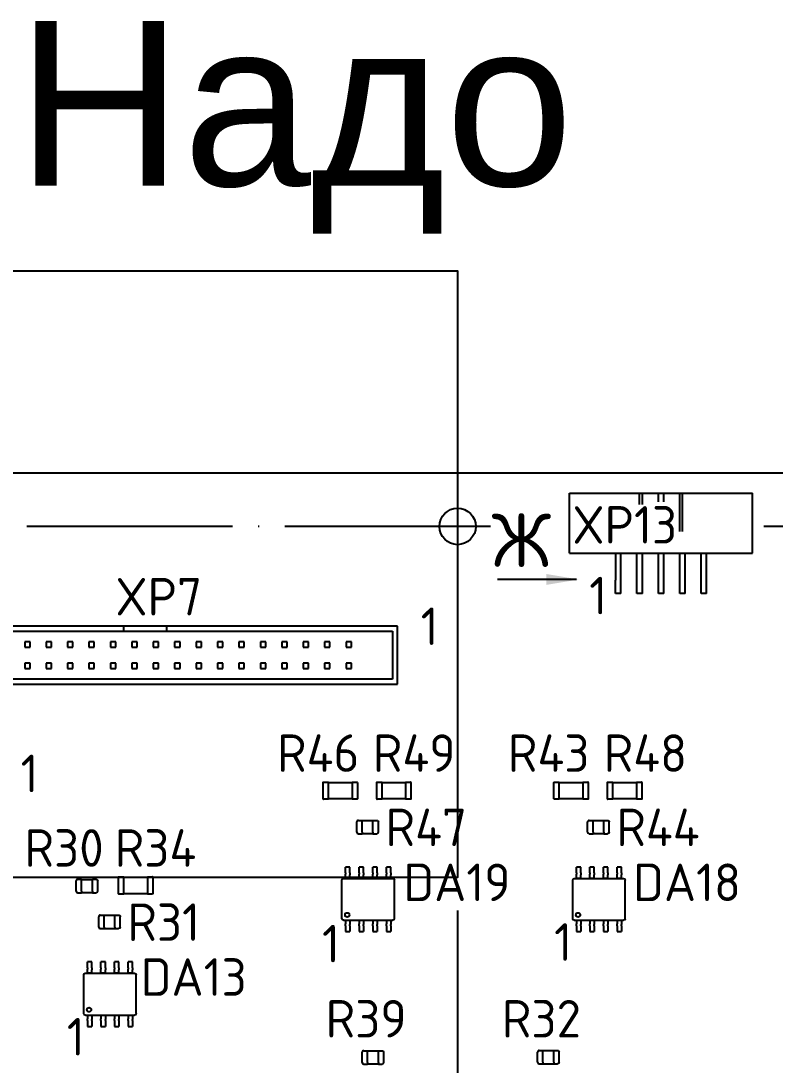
# Model space of a CAD drawing. Extents: x -34 to 51106, y -14166 to 1700.
# Drawn here: x 1553.2 to 1623.7, y 150.5 to 247.9 of the extents above; entities that cross this region are included whole.
import ezdxf

# ---------------------------------------------------------------- set-up
doc = ezdxf.new("R2010")
doc.units = 0
doc.linetypes.add('ACAD_ISO04W100', pattern=[30, 24, -3, 0, -3])
doc.layers.get('0').update_dxf_attribs({"linetype": 'CONTINUOUS'})
for name, color, linetype in [('ВИДЫ', 30, 'CONTINUOUS'), ('РАЗМЕРЫ', 2, 'CONTINUOUS'), ('ТЕКСТ', 4, 'CONTINUOUS')]:
    doc.layers.add(name, color=color, linetype=linetype)
doc.styles.add('ARIALC', font='arial.ttf')
doc.styles.add('GOST_TYPE_B', font='GOST_B.TTF', dxfattribs={"height": 3.5})

msp = doc.modelspace()

# ---------------------------------------------------------------- linework, layer by layer
at = {"linetype": 'CONTINUOUS'}
for p, q in [((1454.0128, 205.7206), (1734.0128, 205.7206)), ((1604.4628, 203.8406), (1611.0128, 203.8406)), ((1604.4628, 198.2406), (1604.4628, 203.8406)), ((1611.0128, 203.8406), (1611.2628, 203.8406)), ((1611.0128, 202.7701), (1611.0128, 203.8406)), ((1611.2628, 202.7701), (1611.2628, 203.8406)), ((1611.2628, 203.8406), (1612.7628, 203.8406)), ((1612.7628, 203.8406), (1613.2628, 203.8406)), ((1612.7628, 203.0149), (1612.7628, 203.8406)), ((1613.2628, 203.0149), (1613.2628, 203.8406)), ((1613.2628, 203.8406), (1614.7628, 203.8406)), ((1614.7628, 203.8406), (1615.0129, 203.8406)), ((1614.7628, 200.2406), (1614.7628, 203.8406)), ((1615.0129, 203.8406), (1621.5628, 203.8406)), ((1615.0129, 200.2406), (1615.0129, 203.8406)), ((1621.5628, 198.2406), (1621.5628, 203.8406)), ((1604.4628, 198.2406), (1621.5628, 198.2406)), ((1608.7628, 198.2406), (1608.7628, 195.7206)), ((1609.2628, 195.7206), (1609.2628, 198.2406)), ((1610.7628, 195.7206), (1610.7628, 198.2406)), ((1611.2628, 195.7206), (1611.2628, 198.2406)), ((1612.7628, 195.7206), (1612.7628, 198.2406)), ((1613.2628, 195.7206), (1613.2628, 198.2406)), ((1614.7628, 195.7206), (1614.7628, 198.2406)), ((1615.2628, 195.7206), (1615.2628, 198.2406)), ((1616.7628, 195.7206), (1616.7628, 198.2406)), ((1617.2628, 195.7206), (1617.2628, 198.2406)), ((1608.7628, 194.4706), (1608.7628, 195.7206)), ((1609.2628, 194.4706), (1609.2628, 195.7206)), ((1610.7628, 194.4706), (1610.7628, 195.7206)), ((1611.2628, 194.4706), (1611.2628, 195.7206)), ((1612.7628, 194.4706), (1612.7628, 195.7206)), ((1613.2628, 194.4706), (1613.2628, 195.7206)), ((1614.7628, 194.4706), (1614.7628, 195.7206)), ((1615.2628, 194.4706), (1615.2628, 195.7206)), ((1616.7628, 194.4706), (1616.7628, 195.7206)), ((1617.2628, 194.4706), (1617.2628, 195.7206)), ((1609.2628, 194.4706), (1608.7628, 194.4706)), ((1611.2628, 194.4706), (1610.7628, 194.4706)), ((1613.2628, 194.4706), (1612.7628, 194.4706)), ((1615.2628, 194.4706), (1614.7628, 194.4706)), ((1617.2628, 194.4706), (1616.7628, 194.4706)), ((1562.8504, 191.4059), (1541.3004, 191.4059)), ((1566.8504, 191.4059), (1562.8504, 191.4059)), ((1562.8504, 190.9559), (1562.8504, 191.4059)), ((1588.4004, 191.4059), (1566.8504, 191.4059)), ((1566.8504, 191.4059), (1566.8504, 190.9559)), ((1588.4004, 186.0059), (1588.4004, 191.4059)), ((1541.7504, 190.9559), (1562.8504, 190.9559)), ((1562.8504, 190.9559), (1566.8504, 190.9559)), ((1566.8504, 190.9559), (1587.9504, 190.9559)), ((1587.9504, 190.9559), (1587.9504, 186.4559)), ((1553.6004, 189.9559), (1553.6004, 189.4559)), ((1554.1004, 189.9559), (1553.6004, 189.9559)), ((1553.6004, 189.4559), (1554.1004, 189.4559)), ((1554.1004, 189.4559), (1554.1004, 189.9559)), ((1555.6004, 189.9559), (1555.6004, 189.4559)), ((1556.1004, 189.9559), (1555.6004, 189.9559)), ((1555.6004, 189.4559), (1556.1004, 189.4559)), ((1556.1004, 189.4559), (1556.1004, 189.9559)), ((1557.6004, 189.9559), (1557.6004, 189.4559)), ((1558.1004, 189.9559), (1557.6004, 189.9559)), ((1557.6004, 189.4559), (1558.1004, 189.4559)), ((1558.1004, 189.4559), (1558.1004, 189.9559)), ((1559.6004, 189.9559), (1559.6004, 189.4559)), ((1560.1004, 189.9559), (1559.6004, 189.9559)), ((1559.6004, 189.4559), (1560.1004, 189.4559)), ((1560.1004, 189.4559), (1560.1004, 189.9559)), ((1561.6004, 189.9559), (1561.6004, 189.4559)), ((1562.1004, 189.9559), (1561.6004, 189.9559)), ((1561.6004, 189.4559), (1562.1004, 189.4559)), ((1562.1004, 189.4559), (1562.1004, 189.9559)), ((1563.6004, 189.9559), (1563.6004, 189.4559)), ((1564.1004, 189.9559), (1563.6004, 189.9559)), ((1563.6004, 189.4559), (1564.1004, 189.4559)), ((1564.1004, 189.4559), (1564.1004, 189.9559)), ((1565.6004, 189.9559), (1565.6004, 189.4559)), ((1566.1004, 189.9559), (1565.6004, 189.9559)), ((1565.6004, 189.4559), (1566.1004, 189.4559)), ((1566.1004, 189.4559), (1566.1004, 189.9559)), ((1567.6004, 189.9559), (1567.6004, 189.4559)), ((1568.1004, 189.9559), (1567.6004, 189.9559)), ((1567.6004, 189.4559), (1568.1004, 189.4559)), ((1568.1004, 189.4559), (1568.1004, 189.9559)), ((1569.6004, 189.9559), (1569.6004, 189.4559)), ((1570.1004, 189.9559), (1569.6004, 189.9559)), ((1569.6004, 189.4559), (1570.1004, 189.4559)), ((1570.1004, 189.4559), (1570.1004, 189.9559)), ((1571.6004, 189.9559), (1571.6004, 189.4559)), ((1572.1004, 189.9559), (1571.6004, 189.9559)), ((1571.6004, 189.4559), (1572.1004, 189.4559)), ((1572.1004, 189.4559), (1572.1004, 189.9559)), ((1573.6004, 189.9559), (1573.6004, 189.4559)), ((1574.1004, 189.9559), (1573.6004, 189.9559)), ((1573.6004, 189.4559), (1574.1004, 189.4559)), ((1574.1004, 189.4559), (1574.1004, 189.9559)), ((1575.6004, 189.9559), (1575.6004, 189.4559)), ((1576.1004, 189.9559), (1575.6004, 189.9559)), ((1575.6004, 189.4559), (1576.1004, 189.4559)), ((1576.1004, 189.4559), (1576.1004, 189.9559)), ((1577.6004, 189.9559), (1577.6004, 189.4559)), ((1578.1004, 189.9559), (1577.6004, 189.9559)), ((1577.6004, 189.4559), (1578.1004, 189.4559)), ((1578.1004, 189.4559), (1578.1004, 189.9559)), ((1579.6004, 189.9559), (1579.6004, 189.4559)), ((1580.1004, 189.9559), (1579.6004, 189.9559)), ((1579.6004, 189.4559), (1580.1004, 189.4559)), ((1580.1004, 189.4559), (1580.1004, 189.9559)), ((1581.6004, 189.9559), (1581.6004, 189.4559)), ((1582.1004, 189.9559), (1581.6004, 189.9559)), ((1581.6004, 189.4559), (1582.1004, 189.4559)), ((1582.1004, 189.4559), (1582.1004, 189.9559)), ((1583.6004, 189.9559), (1583.6004, 189.4559)), ((1584.1004, 189.9559), (1583.6004, 189.9559)), ((1583.6004, 189.4559), (1584.1004, 189.4559)), ((1584.1004, 189.4559), (1584.1004, 189.9559)), ((1553.6004, 187.9559), (1553.6004, 187.4559)), ((1554.1004, 187.9559), (1553.6004, 187.9559)), ((1553.6004, 187.4559), (1554.1004, 187.4559)), ((1554.1004, 187.4559), (1554.1004, 187.9559)), ((1555.6004, 187.9559), (1555.6004, 187.4559)), ((1556.1004, 187.9559), (1555.6004, 187.9559)), ((1555.6004, 187.4559), (1556.1004, 187.4559)), ((1556.1004, 187.4559), (1556.1004, 187.9559)), ((1557.6004, 187.9559), (1557.6004, 187.4559)), ((1558.1004, 187.9559), (1557.6004, 187.9559)), ((1557.6004, 187.4559), (1558.1004, 187.4559)), ((1558.1004, 187.4559), (1558.1004, 187.9559)), ((1559.6004, 187.9559), (1559.6004, 187.4559)), ((1560.1004, 187.9559), (1559.6004, 187.9559)), ((1559.6004, 187.4559), (1560.1004, 187.4559)), ((1560.1004, 187.4559), (1560.1004, 187.9559)), ((1561.6004, 187.9559), (1561.6004, 187.4559)), ((1562.1004, 187.9559), (1561.6004, 187.9559)), ((1561.6004, 187.4559), (1562.1004, 187.4559)), ((1562.1004, 187.4559), (1562.1004, 187.9559)), ((1563.6004, 187.9559), (1563.6004, 187.4559)), ((1564.1004, 187.9559), (1563.6004, 187.9559)), ((1563.6004, 187.4559), (1564.1004, 187.4559)), ((1564.1004, 187.4559), (1564.1004, 187.9559)), ((1565.6004, 187.9559), (1565.6004, 187.4559)), ((1566.1004, 187.9559), (1565.6004, 187.9559)), ((1565.6004, 187.4559), (1566.1004, 187.4559)), ((1566.1004, 187.4559), (1566.1004, 187.9559)), ((1567.6004, 187.9559), (1567.6004, 187.4559)), ((1568.1004, 187.9559), (1567.6004, 187.9559)), ((1567.6004, 187.4559), (1568.1004, 187.4559)), ((1568.1004, 187.4559), (1568.1004, 187.9559)), ((1569.6004, 187.9559), (1569.6004, 187.4559)), ((1570.1004, 187.9559), (1569.6004, 187.9559)), ((1569.6004, 187.4559), (1570.1004, 187.4559)), ((1570.1004, 187.4559), (1570.1004, 187.9559)), ((1571.6004, 187.9559), (1571.6004, 187.4559)), ((1572.1004, 187.9559), (1571.6004, 187.9559)), ((1571.6004, 187.4559), (1572.1004, 187.4559)), ((1572.1004, 187.4559), (1572.1004, 187.9559)), ((1573.6004, 187.9559), (1573.6004, 187.4559)), ((1574.1004, 187.9559), (1573.6004, 187.9559)), ((1573.6004, 187.4559), (1574.1004, 187.4559)), ((1574.1004, 187.4559), (1574.1004, 187.9559)), ((1575.6004, 187.9559), (1575.6004, 187.4559)), ((1576.1004, 187.9559), (1575.6004, 187.9559)), ((1575.6004, 187.4559), (1576.1004, 187.4559)), ((1576.1004, 187.4559), (1576.1004, 187.9559)), ((1577.6004, 187.9559), (1577.6004, 187.4559)), ((1578.1004, 187.9559), (1577.6004, 187.9559)), ((1577.6004, 187.4559), (1578.1004, 187.4559)), ((1578.1004, 187.4559), (1578.1004, 187.9559)), ((1579.6004, 187.9559), (1579.6004, 187.4559)), ((1580.1004, 187.9559), (1579.6004, 187.9559)), ((1579.6004, 187.4559), (1580.1004, 187.4559)), ((1580.1004, 187.4559), (1580.1004, 187.9559)), ((1581.6004, 187.9559), (1581.6004, 187.4559)), ((1582.1004, 187.9559), (1581.6004, 187.9559)), ((1581.6004, 187.4559), (1582.1004, 187.4559)), ((1582.1004, 187.4559), (1582.1004, 187.9559)), ((1583.6004, 187.9559), (1583.6004, 187.4559)), ((1584.1004, 187.9559), (1583.6004, 187.9559)), ((1583.6004, 187.4559), (1584.1004, 187.4559)), ((1584.1004, 187.4559), (1584.1004, 187.9559)), ((1587.9504, 186.4559), (1541.7504, 186.4559)), ((1541.3004, 186.0059), (1588.4004, 186.0059)), ((1581.4628, 175.3006), (1581.4628, 176.8406)), ((1581.4928, 176.8706), (1581.9628, 176.8706)), ((1581.9628, 176.8406), (1581.9628, 176.8706)), ((1581.9628, 176.8406), (1584.1628, 176.8406)), ((1581.9628, 175.3006), (1581.9628, 176.8406)), ((1584.1628, 176.8706), (1584.6328, 176.8706)), ((1584.1628, 176.8706), (1584.1628, 176.8406)), ((1584.1628, 176.8406), (1584.1628, 175.3006)), ((1584.6628, 176.8406), (1584.6628, 175.3006)), ((1586.4628, 175.3006), (1586.4628, 176.8406)), ((1586.4928, 176.8706), (1586.9628, 176.8706)), ((1586.9628, 176.8406), (1586.9628, 176.8706)), ((1586.9628, 176.8406), (1589.1628, 176.8406)), ((1586.9628, 175.3006), (1586.9628, 176.8406)), ((1589.1628, 176.8706), (1589.6328, 176.8706)), ((1589.1628, 176.8706), (1589.1628, 176.8406)), ((1589.1628, 176.8406), (1589.1628, 175.3006)), ((1589.6628, 176.8406), (1589.6628, 175.3006)), ((1603.0128, 175.3006), (1603.0128, 176.8406)), ((1603.0428, 176.8706), (1603.5128, 176.8706)), ((1603.5128, 176.8406), (1603.5128, 176.8706)), ((1603.5128, 176.8406), (1605.7128, 176.8406)), ((1603.5128, 175.3006), (1603.5128, 176.8406)), ((1605.7128, 176.8706), (1606.1828, 176.8706)), ((1605.7128, 176.8706), (1605.7128, 176.8406)), ((1605.7128, 176.8406), (1605.7128, 175.3006)), ((1606.2128, 176.8406), (1606.2128, 175.3006)), ((1608.0128, 175.3006), (1608.0128, 176.8406)), ((1608.0428, 176.8706), (1608.5128, 176.8706)), ((1608.5128, 176.8406), (1608.5128, 176.8706)), ((1608.5128, 176.8406), (1610.7128, 176.8406)), ((1608.5128, 175.3006), (1608.5128, 176.8406)), ((1610.7128, 176.8706), (1611.1828, 176.8706)), ((1610.7128, 176.8706), (1610.7128, 176.8406)), ((1610.7128, 176.8406), (1610.7128, 175.3006)), ((1611.2128, 176.8406), (1611.2128, 175.3006)), ((1581.9628, 175.2706), (1581.4928, 175.2706)), ((1584.1628, 175.3006), (1581.9628, 175.3006)), ((1581.9628, 175.2706), (1581.9628, 175.3006)), ((1584.1628, 175.3006), (1584.1628, 175.2706)), ((1584.6328, 175.2706), (1584.1628, 175.2706)), ((1586.9628, 175.2706), (1586.4928, 175.2706)), ((1589.1628, 175.3006), (1586.9628, 175.3006)), ((1586.9628, 175.2706), (1586.9628, 175.3006)), ((1589.1628, 175.3006), (1589.1628, 175.2706)), ((1589.6328, 175.2706), (1589.1628, 175.2706)), ((1603.5128, 175.2706), (1603.0428, 175.2706)), ((1605.7128, 175.3006), (1603.5128, 175.3006)), ((1603.5128, 175.2706), (1603.5128, 175.3006)), ((1605.7128, 175.3006), (1605.7128, 175.2706)), ((1606.1828, 175.2706), (1605.7128, 175.2706)), ((1608.5128, 175.2706), (1608.0428, 175.2706)), ((1610.7128, 175.3006), (1608.5128, 175.3006)), ((1608.5128, 175.2706), (1608.5128, 175.3006)), ((1610.7128, 175.3006), (1610.7128, 175.2706)), ((1611.1828, 175.2706), (1610.7128, 175.2706)), ((1584.6078, 172.1926), (1584.6078, 173.1486)), ((1584.7548, 173.2956), (1585.1078, 173.2956)), ((1585.1078, 173.1486), (1585.1078, 173.2956)), ((1585.1078, 173.2831), (1586.1178, 173.2831)), ((1585.1078, 172.1926), (1585.1078, 173.1486)), ((1586.1178, 173.2956), (1586.4708, 173.2956)), ((1586.1178, 173.1486), (1586.1178, 173.2956)), ((1586.1178, 172.1926), (1586.1178, 173.1486)), ((1586.6178, 172.1926), (1586.6178, 173.1486)), ((1606.1578, 172.1926), (1606.1578, 173.1486)), ((1606.3048, 173.2956), (1606.6578, 173.2956)), ((1606.6578, 173.1486), (1606.6578, 173.2956)), ((1606.6578, 173.2831), (1607.6678, 173.2831)), ((1606.6578, 172.1926), (1606.6578, 173.1486)), ((1607.6678, 173.2956), (1608.0208, 173.2956)), ((1607.6678, 173.1486), (1607.6678, 173.2956)), ((1607.6678, 172.1926), (1607.6678, 173.1486)), ((1608.1678, 172.1926), (1608.1678, 173.1486)), ((1584.7548, 172.0456), (1585.1078, 172.0456)), ((1585.1078, 172.1926), (1585.1078, 172.0456)), ((1585.1078, 172.0581), (1586.1178, 172.0581)), ((1586.1178, 172.1926), (1586.1178, 172.0456)), ((1586.1178, 172.0456), (1586.4708, 172.0456)), ((1606.3048, 172.0456), (1606.6578, 172.0456)), ((1606.6578, 172.1926), (1606.6578, 172.0456)), ((1606.6578, 172.0581), (1607.6678, 172.0581)), ((1607.6678, 172.1926), (1607.6678, 172.0456)), ((1607.6678, 172.0456), (1608.0208, 172.0456)), ((1583.5546, 168.386), (1583.5546, 168.932)), ((1583.961, 168.932), (1583.5546, 168.932)), ((1583.961, 168.386), (1583.961, 168.932)), ((1584.8246, 168.386), (1584.8246, 168.932)), ((1585.231, 168.932), (1584.8246, 168.932)), ((1585.231, 168.386), (1585.231, 168.932)), ((1586.0946, 168.386), (1586.0946, 168.932)), ((1586.501, 168.932), (1586.0946, 168.932)), ((1586.501, 168.386), (1586.501, 168.932)), ((1587.3646, 168.386), (1587.3646, 168.932)), ((1587.771, 168.932), (1587.3646, 168.932)), ((1587.771, 168.386), (1587.771, 168.932)), ((1605.1046, 168.386), (1605.1046, 168.932)), ((1605.511, 168.932), (1605.1046, 168.932)), ((1605.511, 168.386), (1605.511, 168.932)), ((1606.3746, 168.386), (1606.3746, 168.932)), ((1606.781, 168.932), (1606.3746, 168.932)), ((1606.781, 168.386), (1606.781, 168.932)), ((1607.6446, 168.386), (1607.6446, 168.932)), ((1608.051, 168.932), (1607.6446, 168.932)), ((1608.051, 168.386), (1608.051, 168.932)), ((1608.9146, 168.386), (1608.9146, 168.932)), ((1609.321, 168.932), (1608.9146, 168.932)), ((1609.321, 168.386), (1609.321, 168.932)), ((1558.4078, 166.6876), (1558.4078, 167.6436)), ((1558.5548, 167.7906), (1558.9078, 167.7906)), ((1558.9078, 167.6436), (1558.9078, 167.7906)), ((1558.9078, 167.7781), (1559.9178, 167.7781)), ((1558.9078, 166.6876), (1558.9078, 167.6436)), ((1559.9178, 167.7906), (1560.2708, 167.7906)), ((1559.9178, 167.6436), (1559.9178, 167.7906)), ((1559.9178, 166.6876), (1559.9178, 167.6436)), ((1560.4178, 166.6876), (1560.4178, 167.6436)), ((1562.3628, 166.4481), (1562.3628, 167.9881)), ((1562.3928, 168.0181), (1562.8628, 168.0181)), ((1562.8628, 167.9881), (1562.8628, 168.0181)), ((1562.8628, 167.9881), (1565.0628, 167.9881)), ((1562.8628, 166.4481), (1562.8628, 167.9881)), ((1565.0628, 168.0181), (1565.5328, 168.0181)), ((1565.0628, 168.0181), (1565.0628, 167.9881)), ((1565.0628, 167.9881), (1565.0628, 166.4481)), ((1565.5628, 167.9881), (1565.5628, 166.4481)), ((1583.2117, 167.724), (1583.2117, 167.7263)), ((1583.2117, 164.1172), (1583.2117, 167.724)), ((1583.3618, 167.8764), (1583.3641, 167.8764)), ((1583.3641, 167.8764), (1587.9615, 167.8764)), ((1583.5546, 168.386), (1583.5546, 168.2698)), ((1583.5546, 168.2019), (1583.5546, 168.2698)), ((1583.5546, 167.8767), (1583.5546, 168.2019)), ((1583.5546, 167.8764), (1583.5546, 167.8767)), ((1583.961, 167.8764), (1583.5546, 167.8764)), ((1583.961, 168.386), (1583.961, 168.2698)), ((1583.961, 168.2698), (1583.961, 168.2019)), ((1583.961, 167.8767), (1583.961, 168.2019)), ((1583.961, 167.8764), (1583.961, 167.8767)), ((1584.8246, 168.386), (1584.8246, 168.2698)), ((1584.8246, 168.2019), (1584.8246, 168.2698)), ((1584.8246, 167.8767), (1584.8246, 168.2019)), ((1584.8246, 167.8764), (1584.8246, 167.8767)), ((1585.231, 167.8764), (1584.8246, 167.8764)), ((1585.231, 168.386), (1585.231, 168.2698)), ((1585.231, 168.2698), (1585.231, 168.2019)), ((1585.231, 167.8767), (1585.231, 168.2019)), ((1585.231, 167.8764), (1585.231, 167.8767)), ((1586.0946, 168.386), (1586.0946, 168.2698)), ((1586.0946, 168.2019), (1586.0946, 168.2698)), ((1586.0946, 167.8767), (1586.0946, 168.2019)), ((1586.0946, 167.8764), (1586.0946, 167.8767)), ((1586.501, 167.8764), (1586.0946, 167.8764)), ((1586.501, 168.386), (1586.501, 168.2698)), ((1586.501, 168.2698), (1586.501, 168.2019)), ((1586.501, 167.8767), (1586.501, 168.2019)), ((1586.501, 167.8764), (1586.501, 167.8767)), ((1587.3646, 168.386), (1587.3646, 168.2698)), ((1587.3646, 168.2019), (1587.3646, 168.2698)), ((1587.3646, 167.8767), (1587.3646, 168.2019)), ((1587.3646, 167.8764), (1587.3646, 167.8767)), ((1587.771, 167.8764), (1587.3646, 167.8764)), ((1587.771, 168.386), (1587.771, 168.2698)), ((1587.771, 168.2698), (1587.771, 168.2019)), ((1587.771, 167.8767), (1587.771, 168.2019)), ((1587.771, 167.8764), (1587.771, 167.8767)), ((1587.9615, 167.8764), (1587.9638, 167.8764)), ((1588.1139, 167.7263), (1588.1139, 167.724)), ((1588.1139, 164.1172), (1588.1139, 167.724)), ((1604.7617, 167.724), (1604.7617, 167.7263)), ((1604.7617, 164.1172), (1604.7617, 167.724)), ((1604.9118, 167.8764), (1604.9141, 167.8764)), ((1604.9141, 167.8764), (1609.5115, 167.8764)), ((1605.1046, 168.386), (1605.1046, 168.2698)), ((1605.1046, 168.2019), (1605.1046, 168.2698)), ((1605.1046, 167.8767), (1605.1046, 168.2019)), ((1605.1046, 167.8764), (1605.1046, 167.8767)), ((1605.511, 167.8764), (1605.1046, 167.8764)), ((1605.511, 168.386), (1605.511, 168.2698)), ((1605.511, 168.2698), (1605.511, 168.2019)), ((1605.511, 167.8767), (1605.511, 168.2019)), ((1605.511, 167.8764), (1605.511, 167.8767)), ((1606.3746, 168.386), (1606.3746, 168.2698)), ((1606.3746, 168.2019), (1606.3746, 168.2698)), ((1606.3746, 167.8767), (1606.3746, 168.2019)), ((1606.3746, 167.8764), (1606.3746, 167.8767)), ((1606.781, 167.8764), (1606.3746, 167.8764)), ((1606.781, 168.386), (1606.781, 168.2698)), ((1606.781, 168.2698), (1606.781, 168.2019)), ((1606.781, 167.8767), (1606.781, 168.2019)), ((1606.781, 167.8764), (1606.781, 167.8767)), ((1607.6446, 168.386), (1607.6446, 168.2698)), ((1607.6446, 168.2019), (1607.6446, 168.2698)), ((1607.6446, 167.8767), (1607.6446, 168.2019)), ((1607.6446, 167.8764), (1607.6446, 167.8767)), ((1608.051, 167.8764), (1607.6446, 167.8764)), ((1608.051, 168.386), (1608.051, 168.2698)), ((1608.051, 168.2698), (1608.051, 168.2019)), ((1608.051, 167.8767), (1608.051, 168.2019)), ((1608.051, 167.8764), (1608.051, 167.8767)), ((1608.9146, 168.386), (1608.9146, 168.2698)), ((1608.9146, 168.2019), (1608.9146, 168.2698)), ((1608.9146, 167.8767), (1608.9146, 168.2019)), ((1608.9146, 167.8764), (1608.9146, 167.8767)), ((1609.321, 167.8764), (1608.9146, 167.8764)), ((1609.321, 168.386), (1609.321, 168.2698)), ((1609.321, 168.2698), (1609.321, 168.2019)), ((1609.321, 167.8767), (1609.321, 168.2019)), ((1609.321, 167.8764), (1609.321, 167.8767)), ((1609.5115, 167.8764), (1609.5139, 167.8764)), ((1609.6639, 167.7263), (1609.6639, 167.724)), ((1609.6639, 164.1172), (1609.6639, 167.724)), ((1558.9078, 166.6876), (1558.9078, 166.5406)), ((1559.9178, 166.6876), (1559.9178, 166.5406)), ((1558.5548, 166.5406), (1558.9078, 166.5406)), ((1558.9078, 166.5531), (1559.9178, 166.5531)), ((1559.9178, 166.5406), (1560.2708, 166.5406)), ((1562.8628, 166.4181), (1562.3928, 166.4181)), ((1565.0628, 166.4481), (1562.8628, 166.4481)), ((1562.8628, 166.4181), (1562.8628, 166.4481)), ((1565.0628, 166.4481), (1565.0628, 166.4181)), ((1565.5328, 166.4181), (1565.0628, 166.4181)), ((1560.5078, 163.3401), (1560.5078, 164.2961)), ((1560.6548, 164.4431), (1561.0078, 164.4431)), ((1561.0078, 164.2961), (1561.0078, 164.4431)), ((1561.0078, 164.4306), (1562.0178, 164.4306)), ((1561.0078, 163.3401), (1561.0078, 164.2961)), ((1562.0178, 164.4431), (1562.3708, 164.4431)), ((1562.0178, 164.2961), (1562.0178, 164.4431)), ((1562.0178, 163.3401), (1562.0178, 164.2961)), ((1562.5178, 163.3401), (1562.5178, 164.2961)), ((1583.2117, 164.1149), (1583.2117, 164.1172)), ((1583.3641, 163.9648), (1583.3618, 163.9648)), ((1583.3641, 163.9648), (1587.9615, 163.9648)), ((1583.5546, 163.9648), (1583.5546, 163.9644)), ((1583.5546, 163.9648), (1583.961, 163.9648)), ((1583.5546, 163.9644), (1583.5546, 163.6393)), ((1583.961, 163.9648), (1583.961, 163.9644)), ((1583.961, 163.9644), (1583.961, 163.6393)), ((1584.8246, 163.9648), (1584.8246, 163.9644)), ((1584.8246, 163.9648), (1585.231, 163.9648)), ((1584.8246, 163.9644), (1584.8246, 163.6393)), ((1585.231, 163.9648), (1585.231, 163.9644)), ((1585.231, 163.9644), (1585.231, 163.6393)), ((1586.0946, 163.9648), (1586.0946, 163.9644)), ((1586.0946, 163.9648), (1586.501, 163.9648)), ((1586.0946, 163.9644), (1586.0946, 163.6393)), ((1586.501, 163.9648), (1586.501, 163.9644)), ((1586.501, 163.9644), (1586.501, 163.6393)), ((1587.3646, 163.9648), (1587.3646, 163.9644)), ((1587.3646, 163.9648), (1587.771, 163.9648)), ((1587.3646, 163.9644), (1587.3646, 163.6393)), ((1587.771, 163.9648), (1587.771, 163.9644)), ((1587.771, 163.9644), (1587.771, 163.6393)), ((1587.9638, 163.9648), (1587.9615, 163.9648)), ((1588.1139, 164.1172), (1588.1139, 164.1149)), ((1604.7617, 164.1149), (1604.7617, 164.1172)), ((1604.9141, 163.9648), (1604.9118, 163.9648)), ((1604.9141, 163.9648), (1609.5115, 163.9648)), ((1605.1046, 163.9648), (1605.1046, 163.9644)), ((1605.1046, 163.9648), (1605.511, 163.9648)), ((1605.1046, 163.9644), (1605.1046, 163.6393)), ((1605.511, 163.9648), (1605.511, 163.9644)), ((1605.511, 163.9644), (1605.511, 163.6393)), ((1606.3746, 163.9648), (1606.3746, 163.9644)), ((1606.3746, 163.9648), (1606.781, 163.9648)), ((1606.3746, 163.9644), (1606.3746, 163.6393)), ((1606.781, 163.9648), (1606.781, 163.9644)), ((1606.781, 163.9644), (1606.781, 163.6393)), ((1607.6446, 163.9648), (1607.6446, 163.9644)), ((1607.6446, 163.9648), (1608.051, 163.9648)), ((1607.6446, 163.9644), (1607.6446, 163.6393)), ((1608.051, 163.9648), (1608.051, 163.9644)), ((1608.051, 163.9644), (1608.051, 163.6393)), ((1608.9146, 163.9648), (1608.9146, 163.9644)), ((1608.9146, 163.9648), (1609.321, 163.9648)), ((1608.9146, 163.9644), (1608.9146, 163.6393)), ((1609.321, 163.9648), (1609.321, 163.9644)), ((1609.321, 163.9644), (1609.321, 163.6393)), ((1609.5139, 163.9648), (1609.5115, 163.9648)), ((1609.6639, 164.1172), (1609.6639, 164.1149)), ((1560.6548, 163.1931), (1561.0078, 163.1931)), ((1561.0078, 163.3401), (1561.0078, 163.1931)), ((1561.0078, 163.2056), (1562.0178, 163.2056)), ((1562.0178, 163.3401), (1562.0178, 163.1931)), ((1562.0178, 163.1931), (1562.3708, 163.1931)), ((1583.5546, 163.5714), (1583.5546, 163.6393)), ((1583.5546, 163.4552), (1583.5546, 163.5714)), ((1583.5546, 163.4552), (1583.5546, 162.9092)), ((1583.5546, 162.9092), (1583.961, 162.9092)), ((1583.961, 163.6393), (1583.961, 163.5714)), ((1583.961, 163.4552), (1583.961, 163.5714)), ((1583.961, 163.4552), (1583.961, 162.9092)), ((1584.8246, 163.5714), (1584.8246, 163.6393)), ((1584.8246, 163.4552), (1584.8246, 163.5714)), ((1584.8246, 163.4552), (1584.8246, 162.9092)), ((1584.8246, 162.9092), (1585.231, 162.9092)), ((1585.231, 163.6393), (1585.231, 163.5714)), ((1585.231, 163.4552), (1585.231, 163.5714)), ((1585.231, 163.4552), (1585.231, 162.9092)), ((1586.0946, 163.5714), (1586.0946, 163.6393)), ((1586.0946, 163.4552), (1586.0946, 163.5714)), ((1586.0946, 163.4552), (1586.0946, 162.9092)), ((1586.0946, 162.9092), (1586.501, 162.9092)), ((1586.501, 163.6393), (1586.501, 163.5714)), ((1586.501, 163.4552), (1586.501, 163.5714)), ((1586.501, 163.4552), (1586.501, 162.9092)), ((1587.3646, 163.5714), (1587.3646, 163.6393)), ((1587.3646, 163.4552), (1587.3646, 163.5714)), ((1587.3646, 163.4552), (1587.3646, 162.9092)), ((1587.3646, 162.9092), (1587.771, 162.9092)), ((1587.771, 163.6393), (1587.771, 163.5714)), ((1587.771, 163.4552), (1587.771, 163.5714)), ((1587.771, 163.4552), (1587.771, 162.9092)), ((1605.1046, 163.5714), (1605.1046, 163.6393)), ((1605.1046, 163.4552), (1605.1046, 163.5714)), ((1605.1046, 163.4552), (1605.1046, 162.9092)), ((1605.1046, 162.9092), (1605.511, 162.9092)), ((1605.511, 163.6393), (1605.511, 163.5714)), ((1605.511, 163.4552), (1605.511, 163.5714)), ((1605.511, 163.4552), (1605.511, 162.9092)), ((1606.3746, 163.5714), (1606.3746, 163.6393)), ((1606.3746, 163.4552), (1606.3746, 163.5714)), ((1606.3746, 163.4552), (1606.3746, 162.9092)), ((1606.3746, 162.9092), (1606.781, 162.9092)), ((1606.781, 163.6393), (1606.781, 163.5714)), ((1606.781, 163.4552), (1606.781, 163.5714)), ((1606.781, 163.4552), (1606.781, 162.9092)), ((1607.6446, 163.5714), (1607.6446, 163.6393)), ((1607.6446, 163.4552), (1607.6446, 163.5714)), ((1607.6446, 163.4552), (1607.6446, 162.9092)), ((1607.6446, 162.9092), (1608.051, 162.9092)), ((1608.051, 163.6393), (1608.051, 163.5714)), ((1608.051, 163.4552), (1608.051, 163.5714)), ((1608.051, 163.4552), (1608.051, 162.9092)), ((1608.9146, 163.5714), (1608.9146, 163.6393)), ((1608.9146, 163.4552), (1608.9146, 163.5714)), ((1608.9146, 163.4552), (1608.9146, 162.9092)), ((1608.9146, 162.9092), (1609.321, 162.9092)), ((1609.321, 163.6393), (1609.321, 163.5714)), ((1609.321, 163.4552), (1609.321, 163.5714)), ((1609.321, 163.4552), (1609.321, 162.9092)), ((1559.4546, 159.5335), (1559.4546, 160.0795)), ((1559.861, 160.0795), (1559.4546, 160.0795)), ((1559.861, 159.5335), (1559.861, 160.0795)), ((1560.7246, 159.5335), (1560.7246, 160.0795)), ((1561.131, 160.0795), (1560.7246, 160.0795)), ((1561.131, 159.5335), (1561.131, 160.0795)), ((1561.9946, 159.5335), (1561.9946, 160.0795)), ((1562.401, 160.0795), (1561.9946, 160.0795)), ((1562.401, 159.5335), (1562.401, 160.0795)), ((1563.2646, 159.5335), (1563.2646, 160.0795)), ((1563.671, 160.0795), (1563.2646, 160.0795)), ((1563.671, 159.5335), (1563.671, 160.0795)), ((1559.1117, 158.8715), (1559.1118, 158.8738)), ((1559.1117, 155.2647), (1559.1117, 158.8715)), ((1559.2618, 159.0239), (1559.2641, 159.0239)), ((1559.2641, 159.0239), (1563.8615, 159.0239)), ((1559.4546, 159.5335), (1559.4546, 159.4173)), ((1559.4546, 159.3494), (1559.4546, 159.4173)), ((1559.4546, 159.0242), (1559.4546, 159.3494)), ((1559.4546, 159.0239), (1559.4546, 159.0242)), ((1559.861, 159.0239), (1559.4546, 159.0239)), ((1559.861, 159.5335), (1559.861, 159.4173)), ((1559.861, 159.4173), (1559.861, 159.3494)), ((1559.861, 159.0242), (1559.861, 159.3494)), ((1559.861, 159.0239), (1559.861, 159.0242)), ((1560.7246, 159.5335), (1560.7246, 159.4173)), ((1560.7246, 159.3494), (1560.7246, 159.4173)), ((1560.7246, 159.0242), (1560.7246, 159.3494)), ((1560.7246, 159.0239), (1560.7246, 159.0242)), ((1561.131, 159.0239), (1560.7246, 159.0239)), ((1561.131, 159.5335), (1561.131, 159.4173)), ((1561.131, 159.4173), (1561.131, 159.3494)), ((1561.131, 159.0242), (1561.131, 159.3494)), ((1561.131, 159.0239), (1561.131, 159.0242)), ((1561.9946, 159.5335), (1561.9946, 159.4173)), ((1561.9946, 159.3494), (1561.9946, 159.4173)), ((1561.9946, 159.0242), (1561.9946, 159.3494)), ((1561.9946, 159.0239), (1561.9946, 159.0242)), ((1562.401, 159.0239), (1561.9946, 159.0239)), ((1562.401, 159.5335), (1562.401, 159.4173)), ((1562.401, 159.4173), (1562.401, 159.3494)), ((1562.401, 159.0242), (1562.401, 159.3494)), ((1562.401, 159.0239), (1562.401, 159.0242)), ((1563.2646, 159.5335), (1563.2646, 159.4173)), ((1563.2646, 159.3494), (1563.2646, 159.4173)), ((1563.2646, 159.0242), (1563.2646, 159.3494)), ((1563.2646, 159.0239), (1563.2646, 159.0242)), ((1563.671, 159.0239), (1563.2646, 159.0239)), ((1563.671, 159.5335), (1563.671, 159.4173)), ((1563.671, 159.4173), (1563.671, 159.3494)), ((1563.671, 159.0242), (1563.671, 159.3494)), ((1563.671, 159.0239), (1563.671, 159.0242)), ((1563.8615, 159.0239), (1563.8639, 159.0239)), ((1564.0139, 158.8738), (1564.0139, 158.8715)), ((1564.0139, 155.2647), (1564.0139, 158.8715)), ((1559.1118, 155.2624), (1559.1117, 155.2647)), ((1559.2641, 155.1123), (1559.2618, 155.1123)), ((1559.2641, 155.1123), (1563.8615, 155.1123)), ((1559.4546, 155.1123), (1559.4546, 155.112)), ((1559.4546, 155.1123), (1559.861, 155.1123)), ((1559.4546, 155.112), (1559.4546, 154.7868)), ((1559.861, 155.1123), (1559.861, 155.112)), ((1559.861, 155.112), (1559.861, 154.7868)), ((1560.7246, 155.1123), (1560.7246, 155.112)), ((1560.7246, 155.1123), (1561.131, 155.1123)), ((1560.7246, 155.112), (1560.7246, 154.7868)), ((1561.131, 155.1123), (1561.131, 155.112)), ((1561.131, 155.112), (1561.131, 154.7868)), ((1561.9946, 155.1123), (1561.9946, 155.112)), ((1561.9946, 155.1123), (1562.401, 155.1123)), ((1561.9946, 155.112), (1561.9946, 154.7868)), ((1562.401, 155.1123), (1562.401, 155.112)), ((1562.401, 155.112), (1562.401, 154.7868)), ((1563.2646, 155.1123), (1563.2646, 155.112)), ((1563.2646, 155.1123), (1563.671, 155.1123)), ((1563.2646, 155.112), (1563.2646, 154.7868)), ((1563.671, 155.1123), (1563.671, 155.112)), ((1563.671, 155.112), (1563.671, 154.7868)), ((1563.8639, 155.1123), (1563.8615, 155.1123)), ((1564.0139, 155.2647), (1564.0139, 155.2624)), ((1559.4546, 154.7189), (1559.4546, 154.7868)), ((1559.4546, 154.6027), (1559.4546, 154.7189)), ((1559.4546, 154.6027), (1559.4546, 154.0567)), ((1559.4546, 154.0567), (1559.861, 154.0567)), ((1559.861, 154.7868), (1559.861, 154.7189)), ((1559.861, 154.6027), (1559.861, 154.7189)), ((1559.861, 154.6027), (1559.861, 154.0567)), ((1560.7246, 154.7189), (1560.7246, 154.7868)), ((1560.7246, 154.6027), (1560.7246, 154.7189)), ((1560.7246, 154.6027), (1560.7246, 154.0567)), ((1560.7246, 154.0567), (1561.131, 154.0567)), ((1561.131, 154.7868), (1561.131, 154.7189)), ((1561.131, 154.6027), (1561.131, 154.7189)), ((1561.131, 154.6027), (1561.131, 154.0567)), ((1561.9946, 154.7189), (1561.9946, 154.7868)), ((1561.9946, 154.6027), (1561.9946, 154.7189)), ((1561.9946, 154.6027), (1561.9946, 154.0567)), ((1561.9946, 154.0567), (1562.401, 154.0567)), ((1562.401, 154.7868), (1562.401, 154.7189)), ((1562.401, 154.6027), (1562.401, 154.7189)), ((1562.401, 154.6027), (1562.401, 154.0567)), ((1563.2646, 154.7189), (1563.2646, 154.7868)), ((1563.2646, 154.6027), (1563.2646, 154.7189)), ((1563.2646, 154.6027), (1563.2646, 154.0567)), ((1563.2646, 154.0567), (1563.671, 154.0567)), ((1563.671, 154.7868), (1563.671, 154.7189)), ((1563.671, 154.6027), (1563.671, 154.7189)), ((1563.671, 154.6027), (1563.671, 154.0567)), ((1585.1078, 150.6926), (1585.1078, 151.6486)), ((1585.2548, 151.7956), (1585.6078, 151.7956)), ((1585.6078, 151.6486), (1585.6078, 151.7956)), ((1585.6078, 151.7831), (1586.6178, 151.7831)), ((1585.6078, 150.6926), (1585.6078, 151.6486)), ((1586.6178, 151.7956), (1586.9708, 151.7956)), ((1586.6178, 151.6486), (1586.6178, 151.7956)), ((1586.6178, 150.6926), (1586.6178, 151.6486)), ((1587.1178, 150.6926), (1587.1178, 151.6486)), ((1601.4828, 150.7176), (1601.4828, 151.6736)), ((1601.6298, 151.8206), (1601.9828, 151.8206)), ((1601.9828, 151.6736), (1601.9828, 151.8206)), ((1601.9828, 151.8081), (1602.9928, 151.8081)), ((1601.9828, 150.7176), (1601.9828, 151.6736)), ((1602.9928, 151.8206), (1603.3458, 151.8206)), ((1602.9928, 151.6736), (1602.9928, 151.8206)), ((1602.9928, 150.7176), (1602.9928, 151.6736)), ((1603.4928, 150.7176), (1603.4928, 151.6736)), ((1585.2548, 150.5456), (1585.6078, 150.5456)), ((1585.6078, 150.6926), (1585.6078, 150.5456)), ((1585.6078, 150.5581), (1586.6178, 150.5581)), ((1586.6178, 150.6926), (1586.6178, 150.5456)), ((1586.6178, 150.5456), (1586.9708, 150.5456)), ((1601.6298, 150.5706), (1601.9828, 150.5706)), ((1601.9828, 150.7176), (1601.9828, 150.5706)), ((1601.9828, 150.5831), (1602.9928, 150.5831)), ((1602.9928, 150.7176), (1602.9928, 150.5706)), ((1602.9928, 150.5706), (1603.3458, 150.5706))]:
    msp.add_line(p, q, dxfattribs=at)
msp.add_lwpolyline([(1463.1483, 224.5818), (1594.014, 224.5818), (1594.014, 167.9611), (1463.1483, 167.9611)], close=True)
for centre, radius in [((1594.0128, 200.7206), 1.7), ((1583.7092, 164.474), 0.2034), ((1605.2592, 164.474), 0.2034), ((1559.6092, 155.6215), 0.2034)]:
    msp.add_circle(centre, radius, dxfattribs=at)
at = {"linetype": 'CONTINUOUS', "extrusion": (0, 0, -1)}
for centre, radius, start, end in [((-1581.4928, 176.8406), 0.03, 359.99999, 89.99999), ((-1586.4928, 176.8406), 0.03, 359.99999, 89.99999), ((-1603.0428, 176.8406), 0.03, 359.99999, 89.99999), ((-1608.0428, 176.8406), 0.03, 359.99999, 89.99999), ((-1584.6328, 175.3006), 0.03, 179.99999, 269.99999), ((-1589.6328, 175.3006), 0.03, 179.99999, 269.99999), ((-1606.1828, 175.3006), 0.03, 179.99999, 269.99999), ((-1611.1828, 175.3006), 0.03, 179.99999, 269.99999), ((-1586.4708, 173.1486), 0.147, 89.99999, 179.99999), ((-1608.0208, 173.1486), 0.147, 89.99999, 179.99999), ((-1586.4708, 172.1926), 0.147, 179.99999, 269.99999), ((-1608.0208, 172.1926), 0.147, 179.99999, 269.99999), ((-1560.2708, 167.6436), 0.147, 89.99999, 179.99999), ((-1562.3928, 167.9881), 0.03, 359.99999, 89.99999), ((-1560.2708, 166.6876), 0.147, 179.99999, 269.99999), ((-1565.5328, 166.4481), 0.03, 179.99999, 269.99999), ((-1562.3708, 164.2961), 0.147, 89.99999, 179.99999), ((-1562.3708, 163.3401), 0.147, 179.99999, 269.99999), ((-1586.9708, 151.6486), 0.147, 89.99999, 179.99999), ((-1603.3458, 151.6736), 0.147, 89.99999, 179.99999), ((-1586.9708, 150.6926), 0.147, 179.99999, 269.99999), ((-1603.3458, 150.7176), 0.147, 179.99999, 269.99999)]:
    msp.add_arc(centre, radius, start, end, dxfattribs=at)
at = {"linetype": 'CONTINUOUS'}
for centre, radius, start, end in [((1584.6328, 176.8406), 0.03, 0.00001, 90.00001), ((1589.6328, 176.8406), 0.03, 0.00001, 90.00001), ((1606.1828, 176.8406), 0.03, 0.00001, 90.00001), ((1611.1828, 176.8406), 0.03, 0.00001, 90.00001), ((1581.4928, 175.3006), 0.03, 180.00001, 270.00001), ((1586.4928, 175.3006), 0.03, 180.00001, 270.00001), ((1603.0428, 175.3006), 0.03, 180.00001, 270.00001), ((1608.0428, 175.3006), 0.03, 180.00001, 270.00001), ((1584.7548, 173.1486), 0.147, 90.00001, 180.00001), ((1606.3048, 173.1486), 0.147, 90.00001, 180.00001), ((1584.7548, 172.1926), 0.147, 180.00001, 270.00001), ((1606.3048, 172.1926), 0.147, 180.00001, 270.00001), ((1558.5548, 167.6436), 0.147, 90.00001, 180.00001), ((1565.5328, 167.9881), 0.03, 0.00001, 90.00001), ((1558.5548, 166.6876), 0.147, 180.00001, 270.00001), ((1562.3928, 166.4481), 0.03, 180.00001, 270.00001), ((1560.6548, 164.2961), 0.147, 90.00001, 180.00001), ((1560.6548, 163.3401), 0.147, 180.00001, 270.00001), ((1585.2548, 151.6486), 0.147, 90.00001, 180.00001), ((1601.6298, 151.6736), 0.147, 90.00001, 180.00001), ((1585.2548, 150.6926), 0.147, 180.00001, 270.00001), ((1601.6298, 150.7176), 0.147, 180.00001, 270.00001)]:
    msp.add_arc(centre, radius, start, end, dxfattribs=at)
at = {"linetype": 'CONTINUOUS', "extrusion": (0, 0, -1)}
for centre, major_axis, start_param, end_param in [((1583.3665, 167.7216), (-0.1111, 0.1111), 5.5128337, 7.0535369), ((1587.9592, 167.7216), (0.1111, 0.1111), 5.5128337, 7.0535369), ((1604.9165, 167.7216), (-0.1111, 0.1111), 5.5128337, 7.0535369), ((1609.5092, 167.7216), (0.1111, 0.1111), 5.5128337, 7.0535369), ((1583.3665, 164.1195), (0.1111, 0.1111), 2.3712411, 3.9119442), ((1587.9592, 164.1195), (-0.1111, 0.1111), 2.3712411, 3.9119442), ((1604.9165, 164.1195), (0.1111, 0.1111), 2.3712411, 3.9119442), ((1609.5092, 164.1195), (-0.1111, 0.1111), 2.3712411, 3.9119442), ((1559.2665, 158.8691), (-0.1111, 0.1111), 5.5128337, 7.0535369), ((1563.8592, 158.8691), (0.1111, 0.1111), 5.5128337, 7.0535369), ((1559.2665, 155.267), (0.1111, 0.1111), 2.3712411, 3.9119442), ((1563.8592, 155.267), (-0.1111, 0.1111), 2.3712411, 3.9119442)]:
    msp.add_ellipse(centre, major_axis=major_axis, ratio=0.9703226, start_param=start_param, end_param=end_param, dxfattribs=at)
at = {"layer": 'ВИДЫ', "linetype": 'CONTINUOUS'}
msp.add_line((1605.1124, 195.7752), (1597.7303, 195.7752), dxfattribs=at)
msp.add_solid([(1605.3302, 195.7752), (1602.2856, 195.2657), (1602.2856, 196.2847)], dxfattribs=at)
at = {"layer": 'РАЗМЕРЫ', "linetype": 'ACAD_ISO04W100', "ltscale": 0.8}
for p, q in [((1594.0128, 203.9358), (1594.0142, 175.2266)), ((1597.1015, 200.7206), (1456.8914, 200.7206)), ((1626.1415, 200.7206), (1622.618, 200.7206)), ((1594.0147, 164.8852), (1594.0154, 149.6908))]:
    msp.add_line(p, q, dxfattribs=at)

# ---------------------------------------------------------------- texts
at = {"layer": 'ВИДЫ', "linetype": 'CONTINUOUS', "style": 'GOST_TYPE_B'}
msp.add_text('Ж', height=5, dxfattribs=at).set_placement((1597.2072, 196.937))
at = {"layer": 'РАЗМЕРЫ', "insert": (1552.8325, 247.8996), "char_height": 15.3923, "width": 158.81813, "attachment_point": 1, "style": 'ARIALC'}
msp.add_mtext('Надо', dxfattribs=at)
at = {"layer": 'ТЕКСТ', "style": 'GOST_TYPE_B'}
for s, p in [('XP13', (1604.7264, 199.1181)), ('XP7', (1562.0631, 192.417)), ('R46', (1577.1605, 177.8207)), ('R49', (1586.1039, 177.8207)), ('R43', (1598.7105, 177.8207)), ('R48', (1607.6539, 177.8207)), ('R47', (1587.2884, 170.895)), ('R44', (1608.8384, 170.895)), ('R30', (1553.5855, 168.9682)), ('R34', (1562.0039, 168.9682)), ('DA19', (1588.9526, 165.7603)), ('DA18', (1610.4016, 165.7603)), ('R31', (1563.1884, 162.0425)), ('1', (1581.3622, 160.0422)), ('1', (1603.0276, 160.1922)), ('DA13', (1564.4295, 156.9233)), ('R39', (1581.6987, 153.0309)), ('R32', (1598.1506, 153.0309)), ('1', (1557.5329, 151.3517))]:
    msp.add_text(s, height=3.5, dxfattribs=at).set_placement(p)
for p in [(1606.3064, 192.5206), (1590.5715, 189.6584), (1553.2157, 175.9209)]:
    msp.add_text('1', height=3.5, rotation=360, dxfattribs=at).set_placement(p)

doc.saveas('drawing.dxf')
